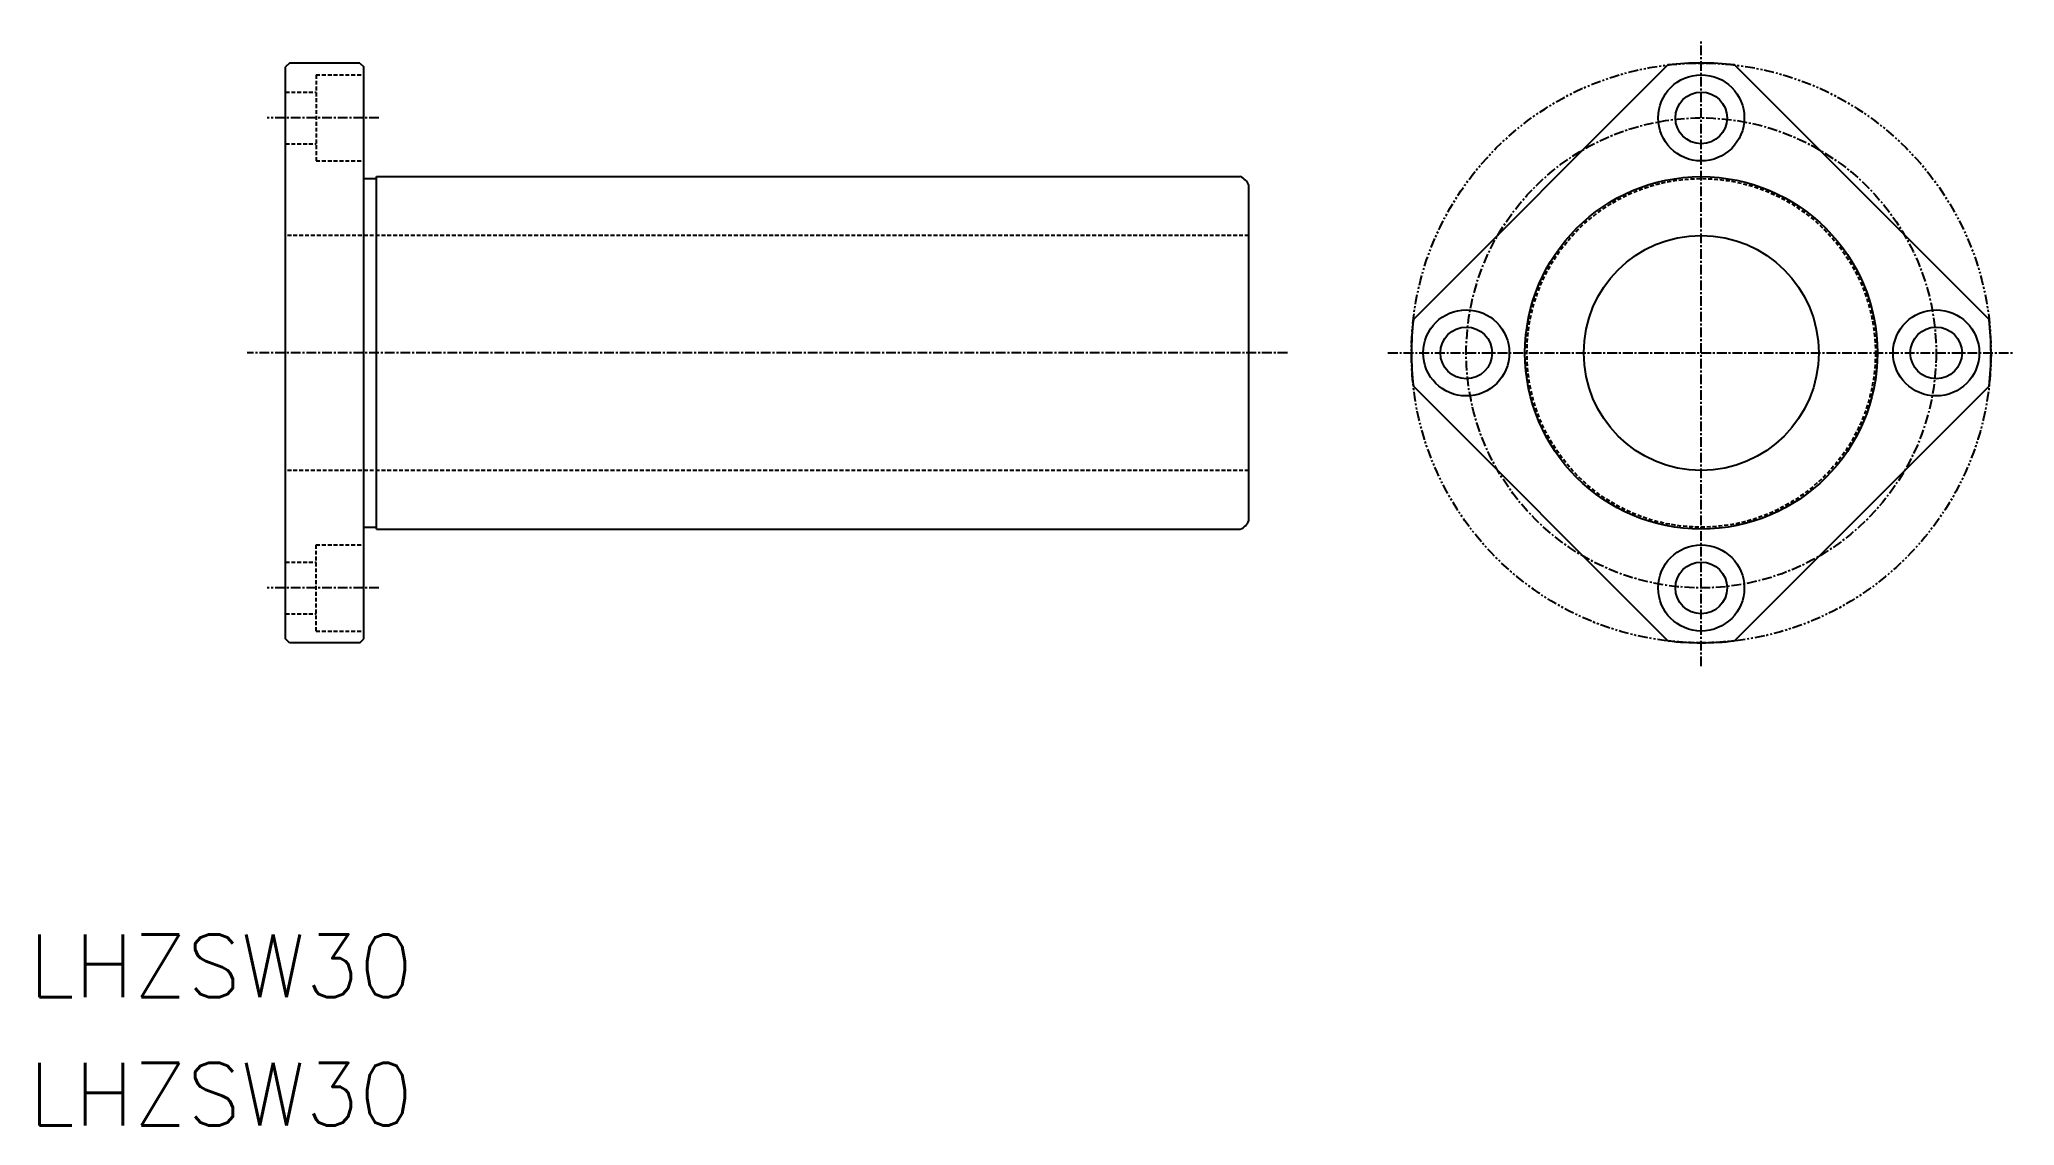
# Model space of a CAD drawing. Extents: x 348 to 600, y 202 to 341.
import ezdxf

# ---------------------------------------------------------------- set-up
doc = ezdxf.new("R2010")
doc.units = 0
for name, pattern in [('CENTER', [2, 1.25, -0.25, 0.25, -0.25]), ('DASHED', [0.75, 0.5, -0.25]), ('PHANTOM', [2.5, 1.25, -0.25, 0.25, -0.25, 0.25, -0.25])]:
    doc.linetypes.add(name, pattern=pattern)
doc.layers.get('0').update_dxf_attribs({"linetype": 'CONTINUOUS'})
doc.layers.add('CENTER', color=1, linetype='CENTER')
doc.styles.get("Standard").update_dxf_attribs({"font": 'txt.shx', "bigfont": 'bigfont.shx'})

msp = doc.modelspace()

# ---------------------------------------------------------------- linework, layer by layer
at = {"color": 7, "linetype": 'CONTINUOUS'}
for p, q in [((379.98, 337.94), (379.48, 337.44)), ((388.98, 337.94), (379.98, 337.94)), ((388.98, 337.94), (389.48, 337.44)), ((379.48, 264.44), (379.48, 337.44)), ((389.48, 264.44), (389.48, 337.44)), ((555.98, 337.7), (523.49, 305.2)), ((596.99, 305.2), (564.5, 337.7)), ((389.48, 323.19), (391.08, 323.19)), ((391.08, 278.44), (391.08, 323.44)), ((391.08, 323.44), (501.39, 323.44)), ((502.48, 279.53), (502.48, 322.35)), ((555.98, 264.19), (523.49, 296.69)), ((596.99, 296.69), (564.5, 264.19)), ((389.48, 278.69), (391.08, 278.69)), ((391.08, 278.44), (501.39, 278.44)), ((402.61, 278.44), (402.61, 278.44)), ((415.73, 278.44), (415.73, 278.44)), ((379.98, 263.94), (379.48, 264.44)), ((388.98, 263.94), (379.98, 263.94)), ((388.98, 263.94), (389.48, 264.44))]:
    msp.add_line(p, q, dxfattribs=at)
at = {"color": 3, "linetype": 'DASHED'}
for p, q in [((383.38, 336.44), (383.38, 325.44)), ((383.38, 336.44), (389.48, 336.44)), ((379.48, 334.24), (383.38, 334.24)), ((379.48, 327.64), (383.38, 327.64)), ((383.38, 325.44), (389.48, 325.44)), ((502.48, 315.94), (379.48, 315.94)), ((502.48, 285.94), (379.48, 285.94)), ((383.38, 265.44), (383.38, 276.44)), ((383.38, 276.44), (389.48, 276.44)), ((379.48, 274.24), (383.38, 274.24)), ((379.48, 267.64), (383.38, 267.64)), ((383.38, 265.44), (389.48, 265.44))]:
    msp.add_line(p, q, dxfattribs=at)
at = {"color": 3, "linetype": 'PHANTOM'}
msp.add_circle((560.24, 300.94), 37, dxfattribs=at)
at = {"color": 7, "linetype": 'CONTINUOUS'}
for centre, radius in [((560.24, 330.94), 5.5), ((560.24, 330.94), 3.3), ((560.24, 300.94), 22.5), ((560.24, 300.94), 15), ((530.24, 300.94), 5.5), ((590.24, 300.94), 5.5), ((530.24, 300.94), 3.3), ((590.24, 300.94), 3.3), ((560.24, 270.94), 5.5), ((560.24, 270.94), 3.3)]:
    msp.add_circle(centre, radius, dxfattribs=at)
at = {"color": 3, "linetype": 'DASHED'}
msp.add_circle((560.24, 300.94), 22.25, dxfattribs=at)
at = {"color": 7, "linetype": 'CONTINUOUS'}
for centre, radius, start, end in [((560.24, 300.94), 37, 83.3917, 96.6083), ((500.63, 321.59), 2, 22.3316, 67.6684), ((560.24, 300.94), 37, 173.3917, 186.6083), ((560.24, 300.94), 37, 353.3917, 6.6083), ((500.63, 280.29), 2, 292.3316, 337.6684), ((560.24, 300.94), 37, 263.3917, 276.6083)]:
    msp.add_arc(centre, radius, start, end, dxfattribs=at)
at = {"layer": 'CENTER', "color": 1, "linetype": 'CENTER'}
for p, q in [((560.24, 260.94), (560.24, 340.94)), ((391.4, 330.94), (377.13, 330.94)), ((507.41, 300.94), (374.58, 300.94)), ((520.24, 300.94), (600.24, 300.94)), ((391.4, 270.94), (377.13, 270.94))]:
    msp.add_line(p, q, dxfattribs=at)
msp.add_circle((560.24, 300.94), 30, dxfattribs=at)

# ---------------------------------------------------------------- texts
at = {"color": 7, "linetype": 'CONTINUOUS'}
for p in [(346.7, 218.71), (346.7, 202.32)]:
    msp.add_text('LHZSW30', height=8, dxfattribs=at).set_placement(p)

doc.saveas('drawing.dxf')
